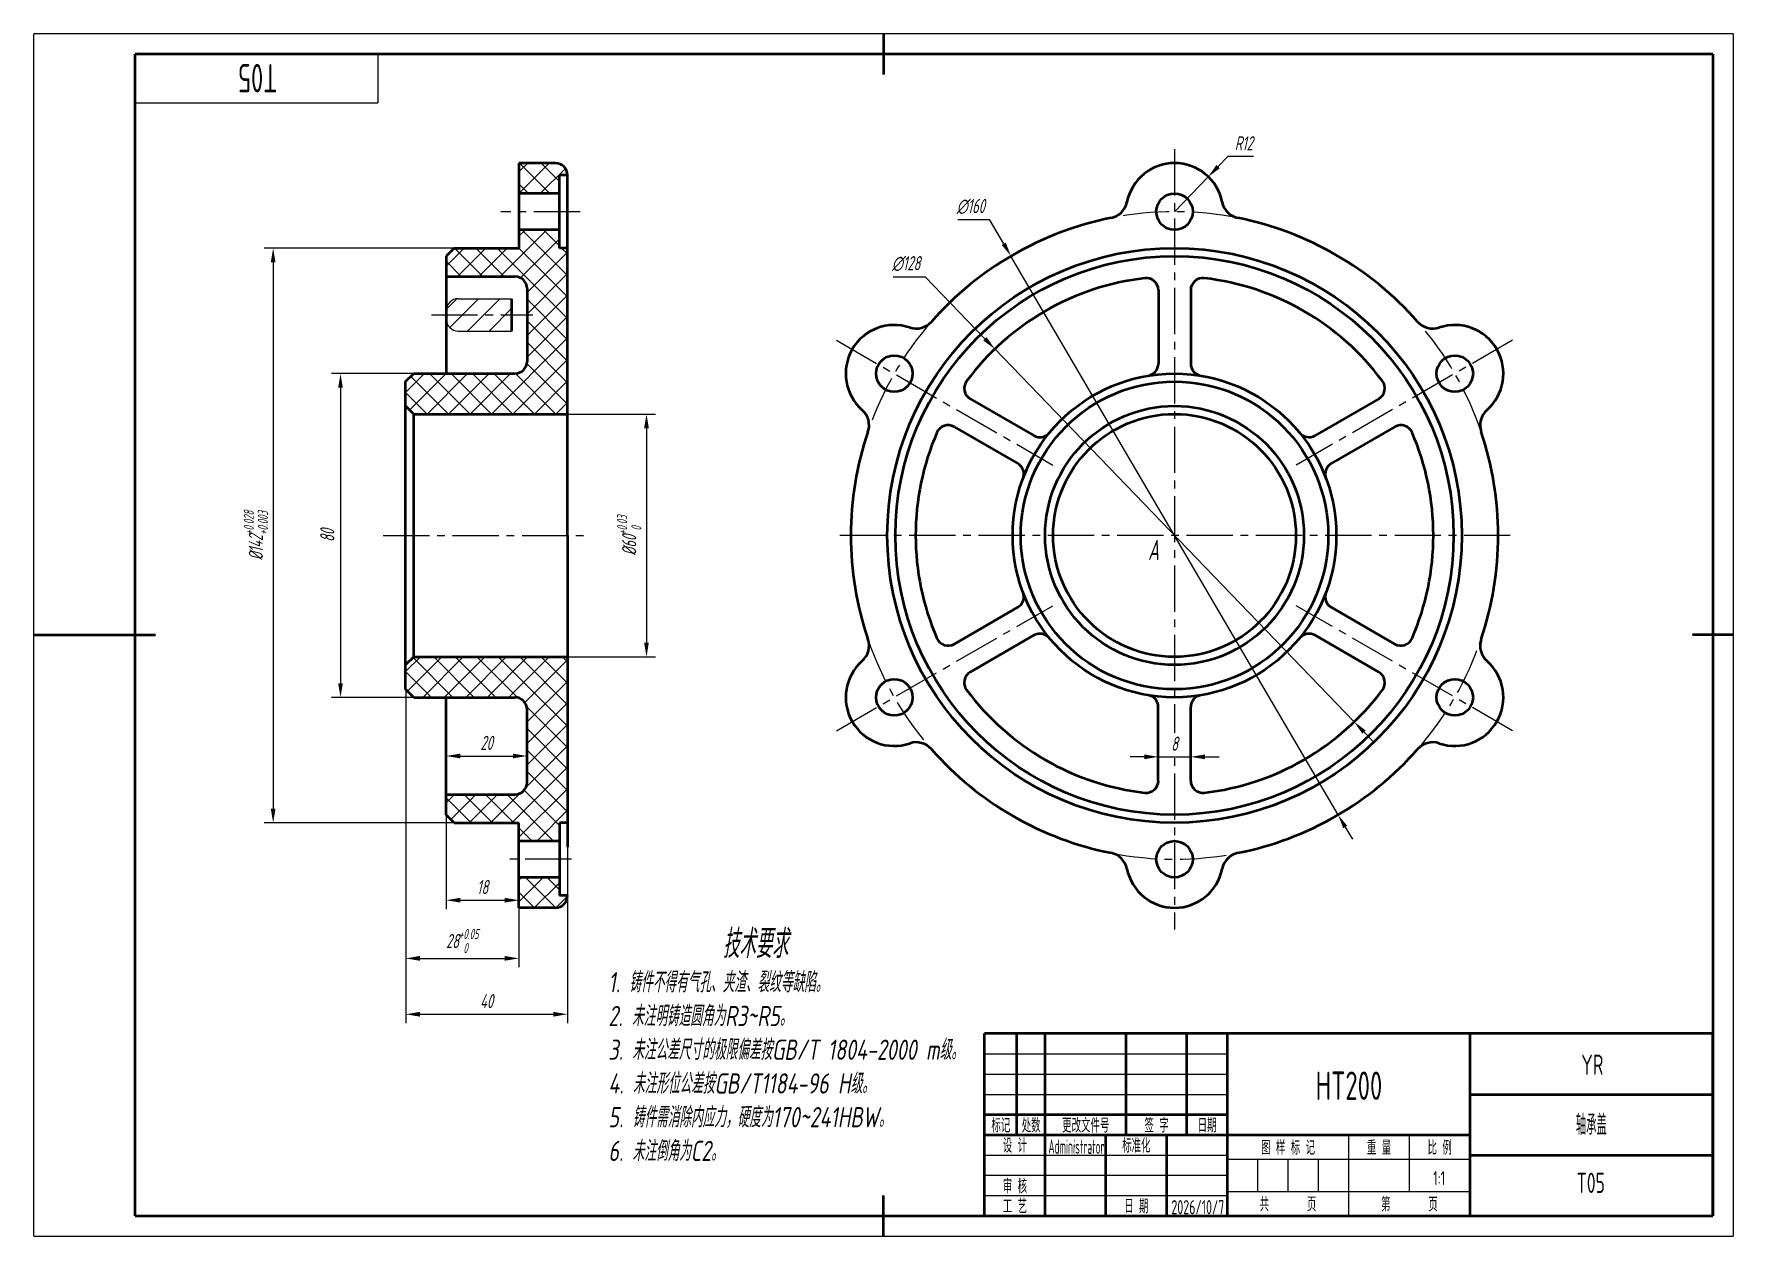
# Model space of a CAD drawing. Header units: millimetres. Extents: x 5 to 4696, y -479 to 299.
# Drawn here: x 2093.9 to 2513.9, y -479.5 to -182.5 of the extents above; entities that cross this region are included whole.
import ezdxf
from ezdxf.enums import TextEntityAlignment as Align

# ---------------------------------------------------------------- set-up
doc = ezdxf.new("R2010")
doc.units = ezdxf.units.MM
doc.header["$LTSCALE"] = 0.6
doc.header["$MEASUREMENT"] = 0
doc.linetypes.add('CENTER2', pattern=[28.575, 19.05, -3.175, 3.175, -3.175])
for name, color, linetype, lineweight in [('1轮廓实线层', 7, 'Continuous', 50), ('2细线层', 4, 'Continuous', 25), ('3中心线层', 1, 'CENTER2', 25), ('5剖面线层', 2, 'Continuous', 25), ('6文字层', 3, 'Continuous', 25), ('7标注层', 4, 'Continuous', 25)]:
    doc.layers.add(name, color=color, linetype=linetype, lineweight=lineweight)
doc.layers.add('图框层', color=7, linetype='Continuous')
doc.styles.add('PC_TEXTSTYLE', font='ISOCP.SHX', dxfattribs={"width": 0.707, "oblique": 13, "bigfont": 'GBCBIG.SHX'})
doc.styles.add('PC_TEXTSTYLE4', font='ISOCP.SHX', dxfattribs={"width": 0.707, "bigfont": 'GBCBIG.SHX'})
doc.dimstyles.new('GB_DIAMETER', dxfattribs={"dimtxt": 3.5, "dimasz": 3.5, "dimexe": 2.2, "dimexo": 0, "dimgap": 1.5, "dimtad": 1, "dimjust": 4, "dimdsep": 46, "dimtxsty": 'PC_TEXTSTYLE', "dimcen": 0, "dimclrd": 256, "dimclrt": 3, "dimadec": 0, "dimazin": 2, "dimtp": 0.1, "dimtm": 0.1, "dimtfac": 0.71, "dimtdec": 3, "dimtmove": 0, "dimatfit": 2, "dimfxl": 1, "dimtfill": 1, "dimarcsym": 0})
doc.dimstyles.new('GB_LINEAR', dxfattribs={"dimtxt": 3.5, "dimasz": 3.5, "dimexe": 2.2, "dimexo": 0, "dimgap": 1.5, "dimtad": 1, "dimdsep": 46, "dimtxsty": 'PC_TEXTSTYLE', "dimcen": 0, "dimclrd": 256, "dimclrt": 3, "dimadec": 0, "dimazin": 2, "dimtp": 0.1, "dimtm": 0.1, "dimtfac": 0.71, "dimtdec": 3, "dimtmove": 0, "dimatfit": 3, "dimfxl": 1, "dimtfill": 1, "dimarcsym": 0})
doc.dimstyles.new('GB_RADIAL', dxfattribs={"dimtxt": 3.5, "dimasz": 3.5, "dimexe": 2.2, "dimexo": 0, "dimgap": 1.5, "dimtad": 1, "dimjust": 4, "dimdsep": 46, "dimtxsty": 'PC_TEXTSTYLE', "dimcen": 0, "dimclrd": 256, "dimclrt": 3, "dimadec": 0, "dimazin": 2, "dimtp": 0.1, "dimtm": 0.1, "dimtfac": 0.71, "dimtdec": 3, "dimtmove": 0, "dimatfit": 2, "dimfxl": 1, "dimtfill": 1, "dimarcsym": 0})
pattern_1 = [(45, (2185.756, -276.3987), (-2.65165, 2.65165), []), (135, (2185.756, -276.3987), (-2.65165, -2.65165), [])]

# ---------------------------------------------------------------- blocks, each defined once
blk = doc.blocks.new('*U239')
at = {"layer": '1轮廓实线层'}
blk.add_circle((0, -3.75), 4.5, dxfattribs=at)
for centre, radius, start, end in [((0, -3.75), 12, 11.365, 168.635), ((-16.67, -0.4), 5, 281.3077, 348.635), ((16.67, -0.4), 5, 191.365, 258.6923)]:
    blk.add_arc(centre, radius, start, end, dxfattribs=at)
blk = doc.blocks.new('*U241')
at = {"layer": '1轮廓实线层', "color": 0, "linetype": 'ByBlock', "lineweight": -2, "transparency": 16777216}
blk.add_blockref('*U239', (2345.88, 116.78), dxfattribs=at)
for p, rotation in [((2273.35, 74.9), 59.99999999999999), ((2418.41, 74.9), 299.9999999999999), ((2273.35, -8.85), 120), ((2418.41, -8.85), 239.9999999999999), ((2345.88, -50.72), 180)]:
    blk.add_blockref('*U239', p, dxfattribs=dict(at, rotation=rotation))
blk = doc.blocks.new('*U242')
at = {"layer": '1轮廓实线层'}
for p, q in [((23.99, 16.66), (23.99, -1.51)), ((-22.49, -10.17), (-6.75, -19.26))]:
    blk.add_line(p, q, dxfattribs=at)
for centre, radius, start, end in [((27.99, -43.94), 64, 96.5894, 143.4106), ((20.99, 16.66), 3, 360, 96.5894), ((20.99, -1.51), 3, 279.3689, 360), ((-20.99, -7.58), 3, 143.4106, 240), ((-5.25, -16.66), 3, 240, 320.6311)]:
    blk.add_arc(centre, radius, start, end, dxfattribs=at)
blk = doc.blocks.new('*U243')
at = {"layer": '1轮廓实线层', "color": 0, "linetype": 'ByBlock', "lineweight": -2, "transparency": 16777216}
for p, rotation in [((2369.93, 79.24), 299.9999999999999), ((2397.92, 35.3), 239.9999999999999), ((2293.83, 30.76), 59.99999999999999), ((2321.82, -13.18), 120), ((2373.87, -10.91), 180)]:
    blk.add_blockref('*U242', p, dxfattribs=dict(at, rotation=rotation))
blk.add_blockref('*U242', (2317.89, 76.96), dxfattribs=at)
blk = doc.blocks.new('ZwmFrameMain_8_A3^_^无分区图框^_^landscape')
at = {"layer": '1轮廓实线层'}
for p, q in [((185, 292), (185, 282)), ((0, 0), (0, 287)), ((390, 287), (0, 287)), ((390, 287), (390, 0)), ((-25, 143.5), (5, 143.5)), ((395, 143.5), (385, 143.5)), ((185, -5), (185, 5)), ((0, 0), (390, 0))]:
    blk.add_line(p, q, dxfattribs=at)
at = {"layer": '2细线层'}
for p, q in [((-25, -5), (-25, 292)), ((395, 292), (-25, 292)), ((395, 292), (395, -5)), ((-25, -5), (395, -5))]:
    blk.add_line(p, q, dxfattribs=at)
blk = doc.blocks.new('ZwmFrameMain_8_标题栏1')
at = {"layer": '1轮廓实线层'}
for p, q in [((0, 45), (-180, 45)), ((-180, 0), (-180, 45)), ((-172, 20), (-172, 45)), ((-165, 20), (-165, 45)), ((-145, 20), (-145, 45)), ((-130, 20), (-130, 45)), ((-120, 0), (-120, 45)), ((0, 0), (0, 45)), ((-60, 30), (0, 30)), ((-180, 20), (-60, 20)), ((-165, 0), (-165, 20)), ((-150, 0), (-150, 20)), ((-135, 0), (-135, 20)), ((-60, 15), (0, 15)), ((-180, 0), (0, 0))]:
    blk.add_line(p, q, dxfattribs=at)
at = {"layer": '1轮廓实线层', "color": 7}
for p, q in [((-60, 0), (-60, 45)), ((-180, 25), (-120, 25))]:
    blk.add_line(p, q, dxfattribs=at)
at = {"layer": '2细线层'}
for p, q in [((-180, 40), (-120, 40)), ((-180, 35), (-120, 35)), ((-180, 30), (-120, 30)), ((-90, 0), (-90, 20)), ((-75, 6), (-75, 20)), ((-180, 15), (-120, 15)), ((-120, 14), (-60, 14)), ((-112.5, 6), (-112.5, 14)), ((-105, 6), (-105, 14)), ((-97.5, 6), (-97.5, 14)), ((-180, 10), (-120, 10)), ((-180, 5), (-120, 5)), ((-120, 6), (-60, 6))]:
    blk.add_line(p, q, dxfattribs=at)
at = {"layer": '6文字层', "style": 'PC_TEXTSTYLE', "width": 0.667}
for s, p in [('标记', (-176, 22.5)), ('处数', (-168.5, 22.5)), (' 更改文件号 ', (-155, 22.5)), (' 签 字 ', (-137.5, 22.5)), (' 日期 ', (-125, 22.5)), (' 设 计 ', (-172.5, 17.51)), (' 标准化 ', (-142.5, 17.51)), (' 图 样 标 记 ', (-105, 17)), (' 重 量 ', (-82.5, 17)), (' 比 例 ', (-67.5, 17)), (' 审 核 ', (-172.5, 7.5)), (' 工 艺 ', (-172.5, 2.5)), (' 日 期 ', (-142.5, 2.5)), ('共       页', (-105, 3)), ('第       页', (-75, 3))]:
    blk.add_text(s, height=3.5, dxfattribs=at).set_placement(p, align=Align.MIDDLE)
at = {"layer": '6文字层', "style": 'PC_TEXTSTYLE', "flags": 8}
for tag, height, width, p, p2 in [('企业名称', 5, 3.734996, (-54.29, 34.82), (-5.27, 34.82)), ('产品名称或材料标记', 7, 1.125891, (-113.46, 28.64), (-66.42, 28.64)), ('图样名称', 5, 3.772723, (-54.79, 19.98), (-5.27, 19.98)), ('标准化', 3.5, 1.756036, (-133.83, 15.37), (-120.75, 15.37)), ('审核', 3.5, 2.723972, (-163.99, 5.37), (-150.63, 5.37)), ('重量', 3.5, 2.448074, (-88.46, 7.54), (-76.55, 7.54)), ('比例', 3.5, 2.367734, (-73.35, 7.54), (-61.93, 7.54)), ('图样代号', 5, 3.78389, (-54.79, 5.63), (-5.52, 5.63)), ('工艺', 3.5, 2.851598, (-164.21, 0.37), (-150.89, 0.37)), ('共几页', 3.5, 0.953151, (-108.58, 1.48), (-101.56, 1.48)), ('日期', 3.5, 2.733185, (-133.83, 0.37), (-120.75, 0.37))]:
    blk.add_attdef(tag, text='', height=height, dxfattribs=dict(at, width=width)).set_placement(p, p2, align=Align.FIT)
at = {"layer": '6文字层', "style": 'PC_TEXTSTYLE', "width": 9.901758, "flags": 8}
blk.add_attdef('设计', text='', height=3.5, rotation=359.5768, dxfattribs=at).set_placement((-164.23, 15.37), (-150.37, 15.27), align=Align.FIT)
at = {"layer": '6文字层', "color": 3, "style": 'PC_TEXTSTYLE', "width": 0.96618, "flags": 8}
blk.add_attdef('第几页', text='', height=3.5, dxfattribs=at).set_placement((-78.29, 1.5), (-71.16, 1.5), align=Align.FIT)
at = {"layer": '6文字层', "color": 0, "style": 'PC_TEXTSTYLE', "width": 0.715273, "flags": 8}
blk.add_attdef('图纸张数', text='', height=3.5, dxfattribs=at).set_placement((-2.66, -3.87), (4.46, -3.87), align=Align.FIT)
blk = doc.blocks.new('ZwmFrameMain_8_图样代号')
at = {"layer": '2细线层', "linetype": 'Continuous'}
for p in [(60, 0), (0, -12)]:
    blk.add_line(p, (60, -12), dxfattribs=at)
at = {"layer": '6文字层', "style": 'PC_TEXTSTYLE', "width": 3.066155}
blk.add_attdef('图样代号', text='', height=7, rotation=180, dxfattribs=at).set_placement((58.24, -2.4), (2.35, -2.4), align=Align.FIT)
blk = doc.blocks.new('*D244')
at = {"layer": '7标注层', "color": 0, "lineweight": -2}
for p, q in [((2187.76, -266.4), (2167.45, -266.4)), ((2187.76, -346.4), (2167.45, -346.4))]:
    blk.add_line(p, q, dxfattribs=at)
at = {"layer": '7标注层', "lineweight": -2}
blk.add_line((2169.65, -269.9), (2169.65, -342.9), dxfattribs=at)
at = {"layer": '7标注层'}
for points in [[(2170.23, -269.9), (2169.06, -269.9), (2169.65, -266.4)], [(2169.06, -342.9), (2170.23, -342.9), (2169.65, -346.4)]]:
    blk.add_solid(points, dxfattribs=at)
at = {"layer": 'Defpoints', "color": 0}
for p in [(2187.76, -266.4), (2169.65, -346.4), (2187.76, -346.4)]:
    blk.add_point(p, dxfattribs=at)
at = {"layer": '7标注层', "color": 3, "insert": (2166.4, -306.4), "char_height": 3.5, "attachment_point": 5, "rotation": 90, "style": 'PC_TEXTSTYLE', "bg_fill": 3, "box_fill_scale": 1.25, "bg_fill_color": 257, "bg_fill_transparency": 0}
blk.add_mtext('{80}', dxfattribs=at)
blk = doc.blocks.new('*D245')
at = {"layer": '7标注层', "color": 0, "lineweight": -2}
for p, q in [((2197.76, -235.4), (2150.8, -235.4)), ((2197.76, -377.4), (2150.8, -377.4))]:
    blk.add_line(p, q, dxfattribs=at)
at = {"layer": '7标注层', "lineweight": -2}
blk.add_line((2153, -238.9), (2153, -373.9), dxfattribs=at)
at = {"layer": '7标注层'}
for points in [[(2153.58, -238.9), (2152.41, -238.9), (2153, -235.4)], [(2152.41, -373.9), (2153.58, -373.9), (2153, -377.4)]]:
    blk.add_solid(points, dxfattribs=at)
at = {"layer": 'Defpoints', "color": 0}
for p in [(2197.76, -235.4), (2153, -377.4), (2197.76, -377.4)]:
    blk.add_point(p, dxfattribs=at)
at = {"layer": '7标注层', "color": 3, "insert": (2148.72, -306.4), "char_height": 3.5, "attachment_point": 5, "rotation": 90, "style": 'PC_TEXTSTYLE', "bg_fill": 3, "box_fill_scale": 1.25, "bg_fill_color": 257, "bg_fill_transparency": 0}
blk.add_mtext('{\\A1;{%%c142}{}{\\H0.71x;\\C2;\\S+0.028^ +0.003;}}', dxfattribs=at)
blk = doc.blocks.new('*D246')
at = {"layer": '7标注层', "color": 0, "lineweight": -2}
for p, q in [((2219.59, -276.4), (2247.49, -276.4)), ((2219.59, -336.4), (2247.49, -336.4))]:
    blk.add_line(p, q, dxfattribs=at)
at = {"layer": '7标注层', "lineweight": -2}
blk.add_line((2245.29, -279.9), (2245.29, -332.9), dxfattribs=at)
at = {"layer": '7标注层'}
for points in [[(2245.87, -279.9), (2244.7, -279.9), (2245.29, -276.4)], [(2244.7, -332.9), (2245.87, -332.9), (2245.29, -336.4)]]:
    blk.add_solid(points, dxfattribs=at)
at = {"layer": 'Defpoints', "color": 0}
for p in [(2219.59, -276.4), (2219.59, -336.4), (2245.29, -336.4)]:
    blk.add_point(p, dxfattribs=at)
at = {"layer": '7标注层', "color": 3, "insert": (2241.01, -306.4), "char_height": 3.5, "attachment_point": 5, "rotation": 90, "style": 'PC_TEXTSTYLE', "bg_fill": 3, "box_fill_scale": 1.25, "bg_fill_color": 257, "bg_fill_transparency": 0}
blk.add_mtext('{\\A1;{%%c60}{}{\\H0.71x;\\C2;\\A2;\\S+^ ;\\S0.03^ 0;}}', dxfattribs=at)
blk = doc.blocks.new('*D247')
at = {"layer": '7标注层', "color": 0, "lineweight": -2}
for p, q in [((2195.76, -360.9), (2195.76, -358.7)), ((2215.76, -360.9), (2215.76, -358.7))]:
    blk.add_line(p, q, dxfattribs=at)
at = {"layer": '7标注层', "lineweight": -2}
blk.add_line((2199.26, -360.9), (2212.26, -360.9), dxfattribs=at)
at = {"layer": '7标注层'}
for points in [[(2199.26, -360.32), (2199.26, -361.48), (2195.76, -360.9)], [(2212.26, -361.48), (2212.26, -360.32), (2215.76, -360.9)]]:
    blk.add_solid(points, dxfattribs=at)
at = {"layer": 'Defpoints', "color": 0}
for p in [(2195.76, -360.9), (2215.76, -360.9), (2215.76, -360.9)]:
    blk.add_point(p, dxfattribs=at)
at = {"layer": '7标注层', "color": 3, "insert": (2205.76, -357.65), "char_height": 3.5, "attachment_point": 5, "style": 'PC_TEXTSTYLE', "bg_fill": 3, "box_fill_scale": 1.25, "bg_fill_color": 257, "bg_fill_transparency": 0}
blk.add_mtext('20', dxfattribs=at)
blk = doc.blocks.new('*D248')
at = {"layer": '7标注层', "color": 0, "lineweight": -2}
for p, q in [((2185.76, -344.4), (2185.76, -426.91)), ((2225.76, -376.71), (2225.76, -426.91))]:
    blk.add_line(p, q, dxfattribs=at)
at = {"layer": '7标注层', "lineweight": -2}
blk.add_line((2189.26, -424.71), (2222.26, -424.71), dxfattribs=at)
at = {"layer": '7标注层'}
for points in [[(2189.26, -424.12), (2189.26, -425.29), (2185.76, -424.71)], [(2222.26, -425.29), (2222.26, -424.12), (2225.76, -424.71)]]:
    blk.add_solid(points, dxfattribs=at)
at = {"layer": 'Defpoints', "color": 0}
for p in [(2185.76, -344.4), (2225.76, -376.71), (2225.76, -424.71)]:
    blk.add_point(p, dxfattribs=at)
at = {"layer": '7标注层', "color": 3, "insert": (2205.76, -421.46), "char_height": 3.5, "attachment_point": 5, "style": 'PC_TEXTSTYLE', "bg_fill": 3, "box_fill_scale": 1.25, "bg_fill_color": 257, "bg_fill_transparency": 0}
blk.add_mtext('40', dxfattribs=at)
blk = doc.blocks.new('*D249')
at = {"layer": '7标注层', "color": 0, "lineweight": -2}
for p, q in [((2185.76, -344.4), (2185.76, -413.1)), ((2213.76, -386.4), (2213.76, -413.1))]:
    blk.add_line(p, q, dxfattribs=at)
at = {"layer": '7标注层', "lineweight": -2}
blk.add_line((2189.26, -410.9), (2210.26, -410.9), dxfattribs=at)
at = {"layer": '7标注层'}
for points in [[(2189.26, -410.31), (2189.26, -411.48), (2185.76, -410.9)], [(2210.26, -411.48), (2210.26, -410.31), (2213.76, -410.9)]]:
    blk.add_solid(points, dxfattribs=at)
at = {"layer": 'Defpoints', "color": 0}
for p in [(2185.76, -344.4), (2213.76, -386.4), (2213.76, -410.9)]:
    blk.add_point(p, dxfattribs=at)
at = {"layer": '7标注层', "color": 3, "insert": (2199.76, -406.62), "char_height": 3.5, "attachment_point": 5, "style": 'PC_TEXTSTYLE', "bg_fill": 3, "box_fill_scale": 1.25, "bg_fill_color": 257, "bg_fill_transparency": 0}
blk.add_mtext('{\\A1;{28}{}{\\H0.71x;\\C2;\\A2;\\S+^ ;\\S0.05^ 0;}}', dxfattribs=at)
blk = doc.blocks.new('*D250')
at = {"layer": '7标注层', "color": 0, "lineweight": -2}
for p, q in [((2195.76, -375.4), (2195.76, -398.73)), ((2213.76, -384.53), (2213.76, -398.73))]:
    blk.add_line(p, q, dxfattribs=at)
at = {"layer": '7标注层', "lineweight": -2}
blk.add_line((2199.26, -396.53), (2210.26, -396.53), dxfattribs=at)
at = {"layer": '7标注层'}
for points in [[(2199.26, -395.94), (2199.26, -397.11), (2195.76, -396.53)], [(2210.26, -397.11), (2210.26, -395.94), (2213.76, -396.53)]]:
    blk.add_solid(points, dxfattribs=at)
at = {"layer": 'Defpoints', "color": 0}
for p in [(2195.76, -375.4), (2213.76, -384.53), (2213.76, -396.53)]:
    blk.add_point(p, dxfattribs=at)
at = {"layer": '7标注层', "color": 3, "insert": (2204.76, -393.28), "char_height": 3.5, "attachment_point": 5, "style": 'PC_TEXTSTYLE', "bg_fill": 3, "box_fill_scale": 1.25, "bg_fill_color": 257, "bg_fill_transparency": 0}
blk.add_mtext('18', dxfattribs=at)
blk = doc.blocks.new('*D251')
at = {"layer": '7标注层', "lineweight": -2}
for p, q in [((2322.27, -228.37), (2330.11, -228.37)), ((2333.61, -234.35), (2330.11, -228.37)), ((2416.25, -375.43), (2335.38, -237.37)), ((2418.02, -378.45), (2419.79, -381.47))]:
    blk.add_line(p, q, dxfattribs=at)
at = {"layer": '7标注层'}
for points in [[(2333.11, -234.65), (2334.11, -234.06), (2335.38, -237.37)], [(2418.52, -378.15), (2417.52, -378.74), (2416.25, -375.43)]]:
    blk.add_solid(points, dxfattribs=at)
at = {"layer": 'Defpoints', "color": 0}
for p in [(2335.38, -237.37), (2416.25, -375.43)]:
    blk.add_point(p, dxfattribs=at)
at = {"layer": '7标注层', "color": 3, "insert": (2325.44, -225.12), "char_height": 3.5, "attachment_point": 5, "style": 'PC_TEXTSTYLE', "bg_fill": 3, "box_fill_scale": 1.25, "bg_fill_color": 257, "bg_fill_transparency": 0}
blk.add_mtext('∅160', dxfattribs=at)
blk = doc.blocks.new('*D252')
at = {"layer": '7标注层', "lineweight": -2}
for p, q in [((2306.23, -242.49), (2314.18, -242.49)), ((2328.96, -257.81), (2314.18, -242.49)), ((2420.24, -352.47), (2331.39, -260.33)), ((2422.67, -354.99), (2425.1, -357.51))]:
    blk.add_line(p, q, dxfattribs=at)
at = {"layer": '7标注层'}
for points in [[(2328.54, -258.22), (2329.38, -257.41), (2331.39, -260.33)], [(2423.09, -354.58), (2422.25, -355.39), (2420.24, -352.47)]]:
    blk.add_solid(points, dxfattribs=at)
at = {"layer": 'Defpoints', "color": 0}
for p in [(2331.39, -260.33), (2420.24, -352.47)]:
    blk.add_point(p, dxfattribs=at)
at = {"layer": '7标注层', "color": 3, "insert": (2309.46, -239.24), "char_height": 3.5, "attachment_point": 5, "style": 'PC_TEXTSTYLE', "bg_fill": 3, "box_fill_scale": 1.25, "bg_fill_color": 257, "bg_fill_transparency": 0}
blk.add_mtext('∅128', dxfattribs=at)
blk = doc.blocks.new('*D253')
at = {"layer": '7标注层', "lineweight": -2}
for p, q in [((2386.59, -215.26), (2389.03, -212.74)), ((2395.33, -212.74), (2389.03, -212.74)), ((2375.82, -226.4), (2384.16, -217.78))]:
    blk.add_line(p, q, dxfattribs=at)
at = {"layer": '7标注层'}
blk.add_solid([(2386.17, -214.85), (2387.01, -215.67), (2384.16, -217.78)], dxfattribs=at)
at = {"layer": 'Defpoints', "color": 0}
for p in [(2384.16, -217.78), (2375.82, -226.4)]:
    blk.add_point(p, dxfattribs=at)
at = {"layer": '7标注层', "color": 3, "insert": (2392.93, -209.49), "char_height": 3.5, "attachment_point": 5, "style": 'PC_TEXTSTYLE', "bg_fill": 3, "box_fill_scale": 1.25, "bg_fill_color": 257, "bg_fill_transparency": 0}
blk.add_mtext('R12', dxfattribs=at)
blk = doc.blocks.new('*D254')
at = {"layer": '7标注层', "lineweight": -2}
for p, q in [((2368.32, -361.1), (2364.82, -361.1)), ((2371.82, -361.1), (2379.82, -361.1)), ((2383.32, -361.1), (2386.82, -361.1))]:
    blk.add_line(p, q, dxfattribs=at)
at = {"layer": '7标注层', "color": 0, "lineweight": -2}
for p, q in [((2371.82, -357.91), (2371.82, -363.3)), ((2379.82, -357.91), (2379.82, -363.3))]:
    blk.add_line(p, q, dxfattribs=at)
at = {"layer": '7标注层'}
for points in [[(2368.32, -361.68), (2368.32, -360.51), (2371.82, -361.1)], [(2383.32, -360.51), (2383.32, -361.68), (2379.82, -361.1)]]:
    blk.add_solid(points, dxfattribs=at)
at = {"layer": '7标注层', "color": 3, "insert": (2375.82, -357.85), "char_height": 3.5, "attachment_point": 5, "style": 'PC_TEXTSTYLE', "bg_fill": 3, "box_fill_scale": 1.25, "bg_fill_color": 257, "bg_fill_transparency": 0}
blk.add_mtext('8', dxfattribs=at)
at = {"layer": 'Defpoints', "color": 0}
for p in [(2371.82, -357.91), (2379.82, -357.91), (2379.82, -361.1)]:
    blk.add_point(p, dxfattribs=at)

msp = doc.modelspace()

# ---------------------------------------------------------------- hatches: boundary and pattern name
at = {"layer": '5剖面线层'}
h = msp.add_hatch(dxfattribs=at)
h.set_pattern_fill('ANSI37', color=256, scale=30)
h.set_pattern_definition(pattern_1)
h.paths.add_polyline_path([(2185.756, -274.399), (2185.756, -268.399), (2187.756, -266.399), (2212.756, -266.399, 0.4142136), (2215.756, -263.399), (2215.756, -245.399, 0.4142136), (2212.756, -242.399), (2195.756, -242.399), (2195.756, -237.399), (2197.756, -235.399), (2213.756, -235.399), (2213.756, -230.899), (2223.756, -230.899), (2223.756, -235.399), (2225.756, -235.399), (2225.756, -276.399), (2187.756, -276.399)])
h.paths.add_polyline_path([(2213.756, -221.899), (2223.756, -221.899), (2223.756, -217.399), (2225.756, -217.399, 0.4142136), (2222.756, -214.399), (2213.756, -214.399)])

# ---------------------------------------------------------------- linework, layer by layer
at = {"layer": '1轮廓实线层'}
for p, q in [((2213.756, -214.399), (2213.756, -235.399)), ((2222.756, -214.399), (2213.756, -214.399)), ((2223.756, -235.399), (2223.756, -217.399)), ((2225.756, -217.399), (2223.756, -217.399)), ((2225.756, -306.399), (2225.756, -217.399)), ((2223.756, -221.899), (2213.756, -221.899)), ((2223.756, -230.899), (2213.756, -230.899)), ((2197.756, -235.399), (2195.756, -237.399)), ((2197.756, -235.399), (2213.756, -235.399)), ((2225.756, -235.399), (2223.756, -235.399)), ((2195.756, -242.399), (2212.756, -242.399)), ((2215.756, -245.399), (2215.756, -263.399)), ((2195.756, -250.899), (2195.756, -252.899)), ((2211.9, -247.899), (2211.9, -255.899)), ((2185.756, -268.399), (2187.756, -266.399)), ((2185.756, -344.399), (2185.756, -268.399)), ((2187.756, -266.399), (2212.756, -266.399)), ((2187.756, -276.399), (2185.756, -274.399)), ((2187.756, -276.399), (2225.756, -276.399)), ((2187.756, -336.399), (2187.756, -276.399)), ((2225.756, -306.399), (2225.756, -383.399)), ((2187.756, -336.399), (2185.756, -338.399)), ((2187.756, -336.399), (2225.756, -336.399)), ((2187.756, -346.399), (2185.756, -344.399)), ((2187.756, -346.399), (2212.756, -346.399)), ((2195.756, -375.399), (2195.756, -346.399)), ((2215.756, -367.399), (2215.756, -349.399)), ((2195.756, -370.399), (2212.756, -370.399)), ((2197.756, -377.399), (2195.756, -375.399)), ((2197.756, -377.399), (2213.756, -377.399)), ((2213.756, -386.399), (2213.756, -377.399))]:
    msp.add_line(p, q, dxfattribs=at)
for radius in [71, 69, 40, 38, 32, 30]:
    msp.add_circle((2375.815, -306.399), radius, dxfattribs=at)
for centre, radius, start, end in [((2222.756, -217.399), 3, 0, 90), ((2375.815, -306.399), 80, 101.30772, 138.69228), ((2375.815, -306.399), 80, 41.30772, 78.69228), ((2212.756, -245.399), 3, 0, 90), ((2212.756, -263.399), 3, 270, 0), ((2375.815, -306.399), 80, 161.30772, 198.69228), ((2375.815, -306.399), 80, 341.30772, 18.69228), ((2212.756, -349.399), 3, 0, 90), ((2375.815, -306.399), 80, 221.30772, 258.69228), ((2375.815, -306.399), 80, 281.30772, 318.69228), ((2212.756, -367.399), 3, 270, 0)]:
    msp.add_arc(centre, radius, start, end, dxfattribs=at)
at = {"layer": '3中心线层'}
for p, q in [((2375.815, -210.941), (2375.815, -403.734)), ((2228.895, -226.399), (2209.291, -226.399)), ((2292.259, -258.157), (2345.75, -289.041)), ((2459.372, -258.157), (2405.881, -289.041)), ((2180.226, -306.399), (2231.347, -306.399)), ((2458.815, -306.399), (2292.815, -306.399)), ((2292.259, -354.64), (2345.75, -323.757)), ((2459.372, -354.64), (2405.881, -323.757))]:
    msp.add_line(p, q, dxfattribs=at)
for start, end in [(78.69228, 101.30772), (138.69228, 161.30772), (18.69228, 41.30772), (198.69228, 221.30772), (318.69228, 341.30772), (258.69228, 281.30772)]:
    msp.add_arc((2375.815, -306.399), 80, start, end, dxfattribs=at)

# ---------------------------------------------------------------- block references
at = {"layer": '1轮廓实线层'}
for name in ['*U241', '*U243']:
    msp.add_blockref(name, (29.938, -339.426), dxfattribs=at)
at = {"layer": '图框层'}
msp.add_blockref('ZwmFrameMain_8_A3^_^无分区图框^_^landscape', (2118.876, -474.497), dxfattribs=at)
ref = msp.add_blockref('ZwmFrameMain_8_图样代号', (2118.876, -187.497), dxfattribs=at)
ref.add_attrib('图样代号', 'T05', dxfattribs={"layer": '6文字层', "height": 7, "rotation": 180, "style": 'PC_TEXTSTYLE', "width": 0.707}).set_placement((2149.169, -189.9), align=Align.CENTER)
ref = msp.add_blockref('ZwmFrameMain_8_标题栏1', (2508.876, -474.497), dxfattribs=at)
ref.add_attrib('比例', '1:1', dxfattribs={"layer": '6文字层', "height": 3.5, "style": 'PC_TEXTSTYLE', "width": 0.707}).set_placement((2441.234, -466.955), align=Align.CENTER)
ref.add_attrib('图样代号', 'T05', dxfattribs={"layer": '6文字层', "height": 5, "style": 'PC_TEXTSTYLE', "width": 0.707}).set_placement((2478.725, -468.867), align=Align.CENTER)
ref.add_attrib('企业名称', 'YR', dxfattribs={"layer": '6文字层', "height": 5, "style": 'PC_TEXTSTYLE', "width": 0.707}).set_placement((2479.097, -439.677), align=Align.CENTER)
ref.add_attrib('图样名称', '轴承盖', dxfattribs={"layer": '6文字层', "height": 5, "style": 'PC_TEXTSTYLE', "width": 0.707}).set_placement((2478.849, -454.519), align=Align.CENTER)
ref.add_attrib('日期', '2026/10/7', dxfattribs={"layer": '6文字层', "height": 3.5, "style": 'PC_TEXTSTYLE', "width": 0.628241}).set_placement((2375.041, -474.126), (2388.124, -474.126), align=Align.FIT)
ref.add_attrib('设计', 'Administrator', dxfattribs={"layer": '6文字层', "height": 3.5, "rotation": 359.57685, "style": 'PC_TEXTSTYLE', "width": 0.485827}).set_placement((2344.647, -459.125), (2358.509, -459.228), align=Align.FIT)
ref.add_attrib('产品名称或材料标记', 'HT200', dxfattribs={"layer": '6文字层', "height": 7, "style": 'PC_TEXTSTYLE', "width": 0.707}).set_placement((2418.934, -445.862), align=Align.CENTER)

# ---------------------------------------------------------------- texts
at = {"layer": '6文字层', "style": 'PC_TEXTSTYLE4', "oblique": 10, "width": 0.667}
msp.add_text('A', height=5, dxfattribs=at).set_placement((2369.292, -312.477))
at = {"layer": '6文字层', "style": 'PC_TEXTSTYLE4', "oblique": 10, "width": 0.8}
msp.add_text('技术要求', height=7, dxfattribs=at).set_placement((2264.162, -403.798), align=Align.TOP_LEFT)
at = {"layer": '6文字层', "insert": (2235.875, -414.298), "char_height": 5, "width": 100.46857, "attachment_point": 1, "style": 'PC_TEXTSTYLE4'}
msp.add_mtext('\\pi-5.21,l5.21,t5,7115;{\\W0.8;\\Q10;1. 铸件不得有气孔、夹渣、裂纹等缺陷。\\P2. 未注明铸造圆角为R3~R5。\\P3. 未注公差尺寸的极限偏差按GB/T 1804-2000 m级。\\P4. 未注形位公差按GB/T1184-96 H级。\\P5. 铸件需消除内应力，硬度为170~241HBW。\\P6. 未注倒角为C2。}', dxfattribs=at)

# ---------------------------------------------------------------- next in the draw order: dimensions: what is measured, and where the dimension line sits
at = {"layer": '7标注层'}
dim = msp.add_diameter_dim_2p(p1=(2416.252, -375.427), p2=(2335.379, -237.371), dimstyle='GB_DIAMETER', override={"dimtoh": 1, "dimatfit": 0, "dimtvp": 0.1}, dxfattribs=at)
dim.commit()
dim.dimension.update_dxf_attribs({"geometry": '*D251', "text_midpoint": (2325.439, -228.37), "dimtype": 163})
for base, p1, p2, text, override, picture, middle in [((2169.645, -346.399), (2187.756, -266.399), (2187.756, -346.399), '{<>}', {"dimpost": '<>', "dimtvp": 0.1}, '*D244', (2166.395, -306.399)), ((2245.286, -336.399), (2219.59, -276.399), (2219.59, -336.399), '{\\A1;{%%c<>}{}{\\H0.71x;\\C2;\\A2;\\S+^ ;\\S0.03^ 0;}}', {"dimpost": '<>', "dimtol": 0, "dimlim": 0, "dimtp": 0.03, "dimtm": 0, "dimtvp": 0.1}, '*D246', (2241.01, -306.399))]:
    dim = msp.add_linear_dim(base=base, p1=p1, p2=p2, angle=90, text=text, dimstyle='GB_LINEAR', override=override, dxfattribs=at)
    dim.commit()
    dim.dimension.update_dxf_attribs({"geometry": picture, "text_midpoint": middle})

# ---------------------------------------------------------------- next in the draw order: dimensions: what is measured, and where the dimension line sits
dim = msp.add_radius_dim(center=(2375.815, -226.399), mpoint=(2384.16, -217.775), dimstyle='GB_RADIAL', override={"dimtoh": 1, "dimatfit": 0, "dimtvp": 0.1}, dxfattribs=at)
dim.commit()
dim.dimension.update_dxf_attribs({"geometry": '*D253', "text_midpoint": (2392.928, -212.745), "dimtype": 164})
dim = msp.add_linear_dim(base=(2152.997, -377.399), p1=(2197.756, -235.399), p2=(2197.756, -377.399), angle=90, text='{\\A1;{%%c<>}{}{\\H0.71x;\\C2;\\S+0.028^ +0.003;}}', dimstyle='GB_LINEAR', override={"dimpost": '<>', "dimtol": 0, "dimlim": 0, "dimtp": 0.028, "dimtm": -0.003, "dimtvp": 0.1}, dxfattribs=at)
dim.commit()
dim.dimension.update_dxf_attribs({"geometry": '*D245', "text_midpoint": (2148.721, -306.399)})
dim = msp.add_diameter_dim_2p(p1=(2420.241, -352.468), p2=(2331.39, -260.33), dimstyle='GB_DIAMETER', override={"dimtoh": 1, "dimatfit": 0, "dimtvp": 0.1}, dxfattribs=at)
dim.commit()
dim.dimension.update_dxf_attribs({"geometry": '*D252', "text_midpoint": (2309.456, -242.485), "dimtype": 163})

# ---------------------------------------------------------------- next in the draw order: hatches: boundary and pattern name
at = {"layer": '5剖面线层'}
h = msp.add_hatch(dxfattribs=at)
h.set_pattern_fill('ANSI31', color=256, scale=30)
h.set_pattern_definition([(45, (2195.756, -255.8987), (-2.65165, 2.65165), [])])
h.paths.add_polyline_path([(2195.756, -252.899, 0.4142136), (2198.756, -255.899), (2211.9, -255.899), (2211.9, -251.899), (2195.756, -251.899)])
h.paths.add_polyline_path([(2195.756, -251.899), (2211.9, -251.899), (2211.9, -247.899), (2198.756, -247.899, 0.4142136), (2195.756, -250.899)])

# ---------------------------------------------------------------- next in the draw order: linework, layer by layer
at = {"layer": '1轮廓实线层'}
msp.add_line((2195.756, -237.399), (2195.756, -266.399), dxfattribs=at)
at = {"layer": '2细线层'}
for p, q in [((2198.756, -247.899), (2211.9, -247.899)), ((2198.756, -255.899), (2211.9, -255.899))]:
    msp.add_line(p, q, dxfattribs=at)
for centre, start, end in [((2198.756, -250.899), 90, 180), ((2198.756, -252.899), 180, 270)]:
    msp.add_arc(centre, 3, start, end, dxfattribs=at)
at = {"layer": '3中心线层'}
msp.add_line((2192.107, -251.899), (2217.16, -251.899), dxfattribs=at)

# ---------------------------------------------------------------- next in the draw order: dimensions: what is measured, and where the dimension line sits
at = {"layer": '7标注层'}
for base, p1, p2, picture, middle in [((2215.756, -360.899), (2195.756, -360.899), (2215.756, -360.899), '*D247', (2205.756, -357.649)), ((2379.815, -361.098), (2371.815, -357.91), (2379.815, -357.91), '*D254', (2375.815, -357.848))]:
    dim = msp.add_linear_dim(base=base, p1=p1, p2=p2, dimstyle='GB_LINEAR', override={"dimpost": '', "dimtvp": 0.1}, dxfattribs=at)
    dim.commit()
    dim.dimension.update_dxf_attribs({"geometry": picture, "text_midpoint": middle})

# ---------------------------------------------------------------- next in the draw order: dimensions: what is measured, and where the dimension line sits
dim = msp.add_linear_dim(base=(2225.756, -424.706), p1=(2185.756, -344.399), p2=(2225.756, -376.709), angle=180, dimstyle='GB_LINEAR', override={"dimpost": '', "dimtvp": 0.1}, dxfattribs=at)
dim.commit()
dim.dimension.update_dxf_attribs({"geometry": '*D248', "text_midpoint": (2205.756, -421.456)})

# ---------------------------------------------------------------- next in the draw order: linework, layer by layer
at = {"layer": '1轮廓实线层'}
for p, q in [((2223.756, -377.399), (2223.756, -395.399)), ((2225.756, -377.399), (2223.756, -377.399)), ((2225.756, -395.399), (2223.756, -395.399))]:
    msp.add_line(p, q, dxfattribs=at)
msp.add_arc((2222.756, -395.399), 3, 270, 0, dxfattribs=at)

# ---------------------------------------------------------------- next in the draw order: dimensions: what is measured, and where the dimension line sits
at = {"layer": '7标注层'}
dim = msp.add_linear_dim(base=(2213.756, -410.896), p1=(2185.756, -344.399), p2=(2213.756, -386.399), angle=180, text='{\\A1;{<>}{}{\\H0.71x;\\C2;\\A2;\\S+^ ;\\S0.05^ 0;}}', dimstyle='GB_LINEAR', override={"dimpost": '', "dimtol": 0, "dimlim": 0, "dimtp": 0.05, "dimtm": 0, "dimtvp": 0.1}, dxfattribs=at)
dim.commit()
dim.dimension.update_dxf_attribs({"geometry": '*D249', "text_midpoint": (2199.756, -406.62)})

# ---------------------------------------------------------------- next in the draw order: dimensions: what is measured, and where the dimension line sits
dim = msp.add_linear_dim(base=(2213.756, -396.527), p1=(2195.756, -375.399), p2=(2213.756, -384.527), angle=180, dimstyle='GB_LINEAR', override={"dimpost": '', "dimtvp": 0.1}, dxfattribs=at)
dim.commit()
dim.dimension.update_dxf_attribs({"geometry": '*D250', "text_midpoint": (2204.756, -393.277)})

# ---------------------------------------------------------------- next in the draw order: hatches: boundary and pattern name
at = {"layer": '5剖面线层'}
h = msp.add_hatch(dxfattribs=at)
h.set_pattern_fill('ANSI37', color=256, scale=30)
h.set_pattern_definition(pattern_1)
h.paths.add_polyline_path([(2185.756, -338.399), (2185.756, -344.399), (2187.756, -346.399), (2212.756, -346.399, -0.4142136), (2215.756, -349.399), (2215.756, -367.399, -0.4142136), (2212.756, -370.399), (2195.756, -370.399), (2195.756, -375.399), (2197.756, -377.399), (2213.756, -377.399), (2213.756, -381.899), (2223.756, -381.899), (2223.756, -377.399), (2225.756, -377.399), (2225.756, -336.399), (2187.756, -336.399)])
h.paths.add_polyline_path([(2213.756, -390.899), (2223.756, -390.899), (2223.756, -395.399), (2225.756, -395.399, -0.4142136), (2222.756, -398.399), (2213.756, -398.399)])

# ---------------------------------------------------------------- next in the draw order: linework, layer by layer
at = {"layer": '1轮廓实线层'}
for p, q in [((2213.756, -398.399), (2213.756, -377.399)), ((2223.756, -381.899), (2213.756, -381.899)), ((2223.756, -390.899), (2213.756, -390.899)), ((2222.756, -398.399), (2213.756, -398.399))]:
    msp.add_line(p, q, dxfattribs=at)
at = {"layer": '3中心线层'}
msp.add_line((2226.756, -386.399), (2210.756, -386.399), dxfattribs=at)

doc.saveas('drawing.dxf')
